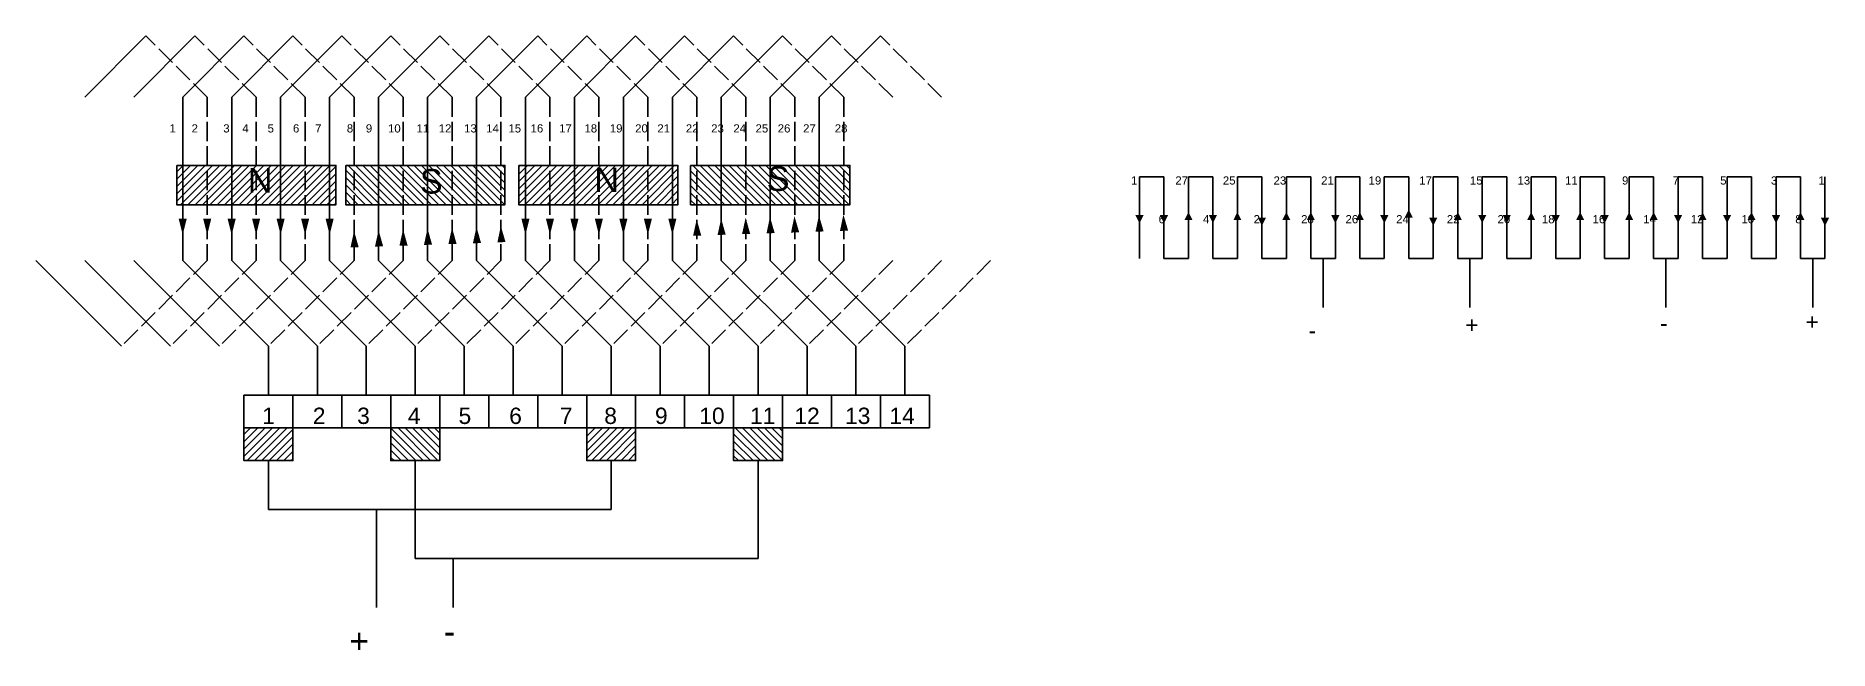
# Model space of a CAD drawing. Header units: millimetres. Extents: x -40 to 1059, y -175 to 202.
import ezdxf

# ---------------------------------------------------------------- set-up
doc = ezdxf.new("R2010")
doc.units = ezdxf.units.MM
doc.linetypes.add('ACAD_ISO02W100', pattern=[15, 12, -3])
doc.styles.get("Standard").update_dxf_attribs({"font": 'arial.ttf'})

msp = doc.modelspace()

# ---------------------------------------------------------------- hatches: boundary and pattern name
h = msp.add_hatch()
h.set_pattern_fill('ANSI31', color=256)
h.set_pattern_definition([(45, (0, -121.3143), (-2.245064, 2.245064), [])])
h.paths.add_polyline_path([(46.5, 122.2), (144.1, 122.2), (144.1, 98.1), (46.5, 98.1)])
h.paths.add_polyline_path([(256.1, 122.2), (353.6, 122.2), (353.6, 98.1), (256.1, 98.1)])
h.paths.add_polyline_path([(87.7, -38.5), (117.7, -38.5), (117.7, -58.5), (87.7, -58.5)])
h.paths.add_polyline_path([(297.7, -38.5), (327.7, -38.5), (327.7, -58.5), (297.7, -58.5)])
h = msp.add_hatch()
h.set_pattern_fill('ANSI31', color=256, angle=90)
h.set_pattern_definition([(135, (0, -121.3143), (-2.245064, -2.245064), [])])
h.paths.add_polyline_path([(150.1, 122.2), (247.6, 122.2), (247.6, 98.1), (150.1, 98.1)])
h.paths.add_polyline_path([(361.4, 122.2), (459, 122.2), (459, 98.1), (361.4, 98.1)])
h.paths.add_polyline_path([(387.7, -38.5), (417.7, -38.5), (417.7, -58.5), (387.7, -58.5)])
h.paths.add_polyline_path([(177.7, -38.5), (207.7, -38.5), (207.7, -58.5), (177.7, -58.5)])

# ---------------------------------------------------------------- linework, layer by layer
for p, q in [((-9.8, 164), (27.7, 201.5)), ((20.2, 164), (57.7, 201.5)), ((50.2, 164), (87.7, 201.5)), ((80.2, 164), (117.7, 201.5)), ((110.2, 164), (147.7, 201.5)), ((140.2, 164), (177.7, 201.5)), ((170.2, 164), (207.7, 201.5)), ((200.2, 164), (237.7, 201.5)), ((230.2, 164), (267.7, 201.5)), ((260.2, 164), (297.7, 201.5)), ((290.2, 164), (327.7, 201.5)), ((320.2, 164), (357.7, 201.5)), ((350.2, 164), (387.7, 201.5)), ((380.2, 164), (417.7, 201.5)), ((410.2, 164), (447.7, 201.5)), ((440.2, 164), (477.7, 201.5)), ((50.2, 64), (50.2, 164)), ((80.2, 64), (80.2, 164)), ((110.2, 64), (110.2, 164)), ((140.2, 64), (140.2, 164)), ((170.2, 64), (170.2, 164)), ((200.2, 64), (200.2, 164)), ((230.2, 64), (230.2, 164)), ((260.2, 64), (260.2, 164)), ((290.2, 64), (290.2, 164)), ((320.2, 64), (320.2, 164)), ((350.2, 64), (350.2, 164)), ((380.2, 64), (380.2, 164)), ((410.2, 64), (410.2, 164)), ((440.2, 64), (440.2, 164)), ((636.4, 65.2), (636.4, 115.2)), ((636.4, 115.2), (651.4, 115.2)), ((651.4, 115.2), (651.4, 65.2)), ((666.4, 65.2), (666.4, 115.2)), ((666.4, 115.2), (681.4, 115.2)), ((681.4, 115.2), (681.4, 65.2)), ((696.4, 65.2), (696.4, 115.2)), ((696.4, 115.2), (711.4, 115.2)), ((711.4, 115.2), (711.4, 65.2)), ((726.4, 65.2), (726.4, 115.2)), ((726.4, 115.2), (741.4, 115.2)), ((741.4, 115.2), (741.4, 65.2)), ((756.4, 65.2), (756.4, 115.2)), ((756.4, 115.2), (771.4, 115.2)), ((771.4, 115.2), (771.4, 65.2)), ((786.4, 65.2), (786.4, 115.2)), ((786.4, 115.2), (801.4, 115.2)), ((801.4, 115.2), (801.4, 65.2)), ((816.4, 65.2), (816.4, 115.2)), ((816.4, 115.2), (831.4, 115.2)), ((831.4, 115.2), (831.4, 65.2)), ((846.4, 65.2), (846.4, 115.2)), ((846.4, 115.2), (861.4, 115.2)), ((861.4, 115.2), (861.4, 65.2)), ((876.4, 65.2), (876.4, 115.2)), ((876.4, 115.2), (891.4, 115.2)), ((891.4, 115.2), (891.4, 65.2)), ((906.4, 65.2), (906.4, 115.2)), ((906.4, 115.2), (921.4, 115.2)), ((921.4, 115.2), (921.4, 65.2)), ((936.4, 65.2), (936.4, 115.2)), ((936.4, 115.2), (951.4, 115.2)), ((951.4, 115.2), (951.4, 65.2)), ((966.4, 65.2), (966.4, 115.2)), ((966.4, 115.2), (981.4, 115.2)), ((981.4, 115.2), (981.4, 65.2)), ((996.4, 65.2), (996.4, 115.2)), ((996.4, 115.2), (1011.4, 115.2)), ((1011.4, 115.2), (1011.4, 65.2)), ((1026.4, 65.2), (1026.4, 115.2)), ((1026.4, 115.2), (1041.4, 115.2)), ((1041.4, 115.2), (1041.4, 65.2)), ((1056.4, 65.2), (1056.4, 115.2)), ((-39.8, 64), (12.7, 11.5)), ((-9.8, 64), (42.7, 11.5)), ((20.2, 64), (72.7, 11.5)), ((50.2, 64), (102.7, 11.5)), ((80.2, 64), (132.7, 11.5)), ((110.2, 64), (162.7, 11.5)), ((140.2, 64), (192.7, 11.5)), ((170.2, 64), (222.7, 11.5)), ((200.2, 64), (252.7, 11.5)), ((230.2, 64), (282.7, 11.5)), ((260.2, 64), (312.7, 11.5)), ((290.2, 64), (342.7, 11.5)), ((320.2, 64), (372.7, 11.5)), ((350.2, 64), (402.7, 11.5)), ((380.2, 64), (432.7, 11.5)), ((410.2, 64), (462.7, 11.5)), ((440.2, 64), (492.7, 11.5)), ((651.4, 65.2), (666.4, 65.2)), ((681.4, 65.2), (696.4, 65.2)), ((711.4, 65.2), (726.4, 65.2)), ((741.4, 65.2), (756.4, 65.2)), ((748.9, 65.2), (748.9, 35.2)), ((771.4, 65.2), (786.4, 65.2)), ((801.4, 65.2), (816.4, 65.2)), ((831.4, 65.2), (846.4, 65.2)), ((838.9, 65.2), (838.9, 35.2)), ((861.4, 65.2), (876.4, 65.2)), ((891.4, 65.2), (906.4, 65.2)), ((921.4, 65.2), (936.4, 65.2)), ((951.4, 65.2), (966.4, 65.2)), ((958.9, 65.2), (958.9, 35.2)), ((981.4, 65.2), (996.4, 65.2)), ((1011.4, 65.2), (1026.4, 65.2)), ((1041.4, 65.2), (1056.4, 65.2)), ((1048.9, 65.2), (1048.9, 35.2)), ((102.7, 11.5), (102.7, -18.5)), ((132.7, 11.5), (132.7, -18.5)), ((162.7, 11.5), (162.7, -18.5)), ((192.7, 11.5), (192.7, -18.5)), ((222.7, 11.5), (222.7, -18.5)), ((252.7, 11.5), (252.7, -18.5)), ((282.7, 11.5), (282.7, -18.5)), ((312.7, 11.5), (312.7, -18.5)), ((342.7, 11.5), (342.7, -18.5)), ((372.7, 11.5), (372.7, -18.5)), ((402.7, 11.5), (402.7, -18.5)), ((432.7, 11.5), (432.7, -18.5)), ((462.7, 11.5), (462.7, -18.5)), ((492.7, 11.5), (492.7, -18.5)), ((102.7, -18.5), (87.7, -18.5)), ((87.7, -18.5), (87.7, -38.5)), ((117.7, -18.5), (102.7, -18.5)), ((117.7, -38.5), (117.7, -18.5)), ((132.7, -18.5), (117.7, -18.5)), ((117.7, -18.5), (117.7, -38.5)), ((147.7, -18.5), (132.7, -18.5)), ((147.7, -38.5), (147.7, -18.5)), ((162.7, -18.5), (147.7, -18.5)), ((147.7, -18.5), (147.7, -38.5)), ((177.7, -18.5), (162.7, -18.5)), ((177.7, -38.5), (177.7, -18.5)), ((192.7, -18.5), (177.7, -18.5)), ((177.7, -18.5), (177.7, -38.5)), ((207.7, -18.5), (192.7, -18.5)), ((207.7, -38.5), (207.7, -18.5)), ((222.7, -18.5), (207.7, -18.5)), ((207.7, -18.5), (207.7, -38.5)), ((237.7, -18.5), (222.7, -18.5)), ((237.7, -38.5), (237.7, -18.5)), ((252.7, -18.5), (237.7, -18.5)), ((237.7, -18.5), (237.7, -38.5)), ((267.7, -18.5), (252.7, -18.5)), ((267.7, -38.5), (267.7, -18.5)), ((282.7, -18.5), (267.7, -18.5)), ((267.7, -18.5), (267.7, -38.5)), ((297.7, -18.5), (282.7, -18.5)), ((297.7, -38.5), (297.7, -18.5)), ((312.7, -18.5), (297.7, -18.5)), ((297.7, -18.5), (297.7, -38.5)), ((327.7, -18.5), (312.7, -18.5)), ((327.7, -38.5), (327.7, -18.5)), ((342.7, -18.5), (327.7, -18.5)), ((327.7, -18.5), (327.7, -38.5)), ((357.7, -18.5), (342.7, -18.5)), ((357.7, -38.5), (357.7, -18.5)), ((372.7, -18.5), (357.7, -18.5)), ((357.7, -18.5), (357.7, -38.5)), ((387.7, -18.5), (372.7, -18.5)), ((387.7, -38.5), (387.7, -18.5)), ((402.7, -18.5), (387.7, -18.5)), ((387.7, -18.5), (387.7, -38.5)), ((417.7, -18.5), (402.7, -18.5)), ((417.7, -38.5), (417.7, -18.5)), ((432.7, -18.5), (417.7, -18.5)), ((417.7, -18.5), (417.7, -38.5)), ((447.7, -18.5), (432.7, -18.5)), ((447.7, -38.5), (447.7, -18.5)), ((462.7, -18.5), (447.7, -18.5)), ((447.7, -18.5), (447.7, -38.5)), ((477.7, -18.5), (462.7, -18.5)), ((477.7, -38.5), (477.7, -18.5)), ((492.7, -18.5), (477.7, -18.5)), ((477.7, -18.5), (477.7, -38.5)), ((507.7, -18.5), (492.7, -18.5)), ((507.7, -38.5), (507.7, -18.5)), ((87.7, -38.5), (117.7, -38.5)), ((117.7, -38.5), (147.7, -38.5)), ((147.7, -38.5), (177.7, -38.5)), ((177.7, -38.5), (207.7, -38.5)), ((207.7, -38.5), (237.7, -38.5)), ((237.7, -38.5), (267.7, -38.5)), ((267.7, -38.5), (297.7, -38.5)), ((297.7, -38.5), (327.7, -38.5)), ((327.7, -38.5), (357.7, -38.5)), ((357.7, -38.5), (387.7, -38.5)), ((387.7, -38.5), (417.7, -38.5)), ((417.7, -38.5), (447.7, -38.5)), ((447.7, -38.5), (477.7, -38.5)), ((477.7, -38.5), (507.7, -38.5)), ((102.7, -58.5), (102.7, -88.5)), ((192.7, -58.5), (192.7, -118.5)), ((312.7, -88.5), (312.7, -58.5)), ((402.7, -118.5), (402.7, -58.5)), ((102.7, -88.5), (312.7, -88.5)), ((169, -88.5), (169, -148.5)), ((192.7, -118.5), (402.7, -118.5)), ((215.9, -118.5), (215.9, -148.5))]:
    msp.add_line(p, q)
at = {"linetype": 'ACAD_ISO02W100'}
for p, q in [((65.2, 164), (27.7, 201.5)), ((95.2, 164), (57.7, 201.5)), ((125.2, 164), (87.7, 201.5)), ((155.2, 164), (117.7, 201.5)), ((185.2, 164), (147.7, 201.5)), ((215.2, 164), (177.7, 201.5)), ((245.2, 164), (207.7, 201.5)), ((275.2, 164), (237.7, 201.5)), ((305.2, 164), (267.7, 201.5)), ((335.2, 164), (297.7, 201.5)), ((365.2, 164), (327.7, 201.5)), ((395.2, 164), (357.7, 201.5)), ((425.2, 164), (387.7, 201.5)), ((455.2, 164), (417.7, 201.5)), ((485.2, 164), (447.7, 201.5)), ((515.2, 164), (477.7, 201.5)), ((65.2, 164), (65.2, 64)), ((95.2, 164), (95.2, 64)), ((125.2, 164), (125.2, 64)), ((155.2, 164), (155.2, 64)), ((185.2, 164), (185.2, 64)), ((215.2, 164), (215.2, 64)), ((245.2, 164), (245.2, 64)), ((275.2, 164), (275.2, 64)), ((305.2, 164), (305.2, 64)), ((335.2, 164), (335.2, 64)), ((365.2, 164), (365.2, 64)), ((395.2, 164), (395.2, 64)), ((425.2, 164), (425.2, 64)), ((455.2, 164), (455.2, 64)), ((65.2, 64), (12.7, 11.5)), ((95.2, 64), (42.7, 11.5)), ((125.2, 64), (72.7, 11.5)), ((155.2, 64), (102.7, 11.5)), ((185.2, 64), (132.7, 11.5)), ((215.2, 64), (162.7, 11.5)), ((245.2, 64), (192.7, 11.5)), ((275.2, 64), (222.7, 11.5)), ((305.2, 64), (252.7, 11.5)), ((335.2, 64), (282.7, 11.5)), ((365.2, 64), (312.7, 11.5)), ((395.2, 64), (342.7, 11.5)), ((425.2, 64), (372.7, 11.5)), ((455.2, 64), (402.7, 11.5)), ((485.2, 64), (432.7, 11.5)), ((515.2, 64), (462.7, 11.5)), ((545.2, 64), (492.7, 11.5))]:
    msp.add_line(p, q, dxfattribs=at)
for points in [[(46.5, 122.2), (144.1, 122.2), (144.1, 98.1), (46.5, 98.1)], [(150.1, 122.2), (247.6, 122.2), (247.6, 98.1), (150.1, 98.1)], [(256.1, 122.2), (353.6, 122.2), (353.6, 98.1), (256.1, 98.1)], [(361.4, 122.2), (459, 122.2), (459, 98.1), (361.4, 98.1)], [(87.7, -38.5), (117.7, -38.5), (117.7, -58.5), (87.7, -58.5)], [(177.7, -38.5), (207.7, -38.5), (207.7, -58.5), (177.7, -58.5)], [(297.7, -38.5), (327.7, -38.5), (327.7, -58.5), (297.7, -58.5)], [(387.7, -38.5), (417.7, -38.5), (417.7, -58.5), (387.7, -58.5)]]:
    msp.add_lwpolyline(points, close=True)
for points in [[(50.2, 89.7, 5, 0, 0), (50.2, 79.7, 0, 0, 0)], [(65.2, 89.7, 5, 0, 0), (65.2, 79.7, 0, 0, 0)], [(80.2, 89.7, 5, 0, 0), (80.2, 79.7, 0, 0, 0)], [(95.2, 89.7, 5, 0, 0), (95.2, 79.7, 0, 0, 0)], [(110.2, 89.7, 5, 0, 0), (110.2, 79.7, 0, 0, 0)], [(125.2, 89.7, 5, 0, 0), (125.2, 79.7, 0, 0, 0)], [(140.2, 89.7, 5, 0, 0), (140.2, 79.7, 0, 0, 0)], [(260.2, 89.7, 5, 0, 0), (260.2, 79.7, 0, 0, 0)], [(275.2, 89.7, 5, 0, 0), (275.2, 79.7, 0, 0, 0)], [(290.2, 89.7, 5, 0, 0), (290.2, 79.7, 0, 0, 0)], [(305.2, 89.7, 5, 0, 0), (305.2, 79.7, 0, 0, 0)], [(320.2, 89.7, 5, 0, 0), (320.2, 79.7, 0, 0, 0)], [(335.2, 89.7, 5, 0, 0), (335.2, 79.7, 0, 0, 0)], [(350.2, 89.7, 5, 0, 0), (350.2, 79.7, 0, 0, 0)], [(365.4, 79.2, 5, 0, 0), (365.1, 89.2, 0, 0, 0)], [(380.4, 79.7, 5, 0, 0), (380.1, 89.7, 0, 0, 0)], [(395.4, 80.2, 5, 0, 0), (395.1, 90.2, 0, 0, 0)], [(410.4, 80.7, 5, 0, 0), (410, 90.7, 0, 0, 0)], [(425.4, 81.2, 5, 0, 0), (425, 91.2, 0, 0, 0)], [(440.4, 81.7, 5, 0, 0), (440, 91.7, 0, 0, 0)], [(455.4, 82.2, 5, 0, 0), (455, 92.2, 0, 0, 0)], [(636.4, 91.8, 5, 0, 0), (636.4, 86.8, 0, 0, 0)], [(651.4, 91.8, 5, 0, 0), (651.4, 86.8, 0, 0, 0)], [(666.4, 88.7, 5, 0, 0), (666.4, 93.7, 0, 0, 0)], [(681.4, 91.8, 5, 0, 0), (681.4, 86.8, 0, 0, 0)], [(696.4, 88.7, 5, 0, 0), (696.4, 93.7, 0, 0, 0)], [(711.4, 90.2, 5, 0, 0), (711.4, 85.2, 0, 0, 0)], [(726.4, 88.7, 5, 0, 0), (726.4, 93.7, 0, 0, 0)], [(741.4, 88.7, 5, 0, 0), (741.4, 93.7, 0, 0, 0)], [(756.4, 91.8, 5, 0, 0), (756.4, 86.8, 0, 0, 0)], [(771.4, 88.7, 5, 0, 0), (771.4, 93.7, 0, 0, 0)], [(786.4, 91.8, 5, 0, 0), (786.4, 86.8, 0, 0, 0)], [(801.4, 90.2, 5, 0, 0), (801.4, 95.2, 0, 0, 0)], [(816.4, 90.2, 5, 0, 0), (816.4, 85.2, 0, 0, 0)], [(831.4, 88.7, 5, 0, 0), (831.4, 93.7, 0, 0, 0)], [(846.4, 91.8, 5, 0, 0), (846.4, 86.8, 0, 0, 0)], [(861.4, 91.8, 5, 0, 0), (861.4, 86.8, 0, 0, 0)], [(876.4, 88.7, 5, 0, 0), (876.4, 93.7, 0, 0, 0)], [(891.4, 91.8, 5, 0, 0), (891.4, 86.8, 0, 0, 0)], [(906.4, 88.7, 5, 0, 0), (906.4, 93.7, 0, 0, 0)], [(921.4, 91.8, 5, 0, 0), (921.4, 86.8, 0, 0, 0)], [(936.4, 88.7, 5, 0, 0), (936.4, 93.7, 0, 0, 0)], [(951.4, 88.7, 5, 0, 0), (951.4, 93.7, 0, 0, 0)], [(966.4, 91.8, 5, 0, 0), (966.4, 86.8, 0, 0, 0)], [(981.4, 88.7, 5, 0, 0), (981.4, 93.7, 0, 0, 0)], [(996.4, 91.8, 5, 0, 0), (996.4, 86.8, 0, 0, 0)], [(1011.4, 88.7, 5, 0, 0), (1011.4, 93.7, 0, 0, 0)], [(1026.4, 91.8, 5, 0, 0), (1026.4, 86.8, 0, 0, 0)], [(1041.4, 88.7, 5, 0, 0), (1041.4, 93.7, 0, 0, 0)], [(1056.4, 90.2, 5, 0, 0), (1056.4, 85.2, 0, 0, 0)], [(155.5, 72.1, 5, 0, 0), (155.2, 82.1, 0, 0, 0)], [(170.5, 72.6, 5, 0, 0), (170.2, 82.6, 0, 0, 0)], [(185.5, 73.1, 5, 0, 0), (185.2, 83.1, 0, 0, 0)], [(200.5, 73.6, 5, 0, 0), (200.2, 83.6, 0, 0, 0)], [(215.5, 74.1, 5, 0, 0), (215.2, 84.1, 0, 0, 0)], [(230.5, 74.6, 5, 0, 0), (230.2, 84.6, 0, 0, 0)], [(245.5, 75.2, 5, 0, 0), (245.1, 85.1, 0, 0, 0)]]:
    msp.add_lwpolyline(points, format="xyseb")

# ---------------------------------------------------------------- texts
for s, height, p in [('N', 15, (302.4, 105.9)), ('S', 15, (408, 106.6)), ('N', 15, (90.1, 105.6)), ('S', 15, (195.5, 105)), ('+', 10, (835.9, 19.6)), ('-', 10, (955.3, 20.6)), ('+', 10, (1044.5, 21.5)), ('-', 10, (740, 16.1)), ('+', 15, (152.2, -176.5)), ('-', 15, (210.1, -170.6))]:
    msp.add_text(s, height=height).set_placement(p)
at = {"attachment_point": 1}
for s, width, insert, char_height in [('    1     2        3    4      5      6     7        8    9     10     11   12    13   14   15   16     17    18    19    20   21     22    23   24   25   26    27      28', 447.952, (34.3, 147.4), 5), ('          1            27           25            23           21           19            17            15           13           11              9              7             5              3             1', 483.33, (611.8, 115.5), 5), ('               6            4              2             28          26            24            22            20          18            16            14           12            10             8', 495.077, (619, 91.8), 5), ('  1      2     3      4      5      6      7     8      9     10    11   12    13   14', 447.952, (91.1, -26.1), 10)]:
    msp.add_mtext_dynamic_manual_height_columns(s, width=width, gutter_width=12.5, heights=[0], dxfattribs=dict(at, insert=insert, char_height=char_height))

doc.saveas('drawing.dxf')
